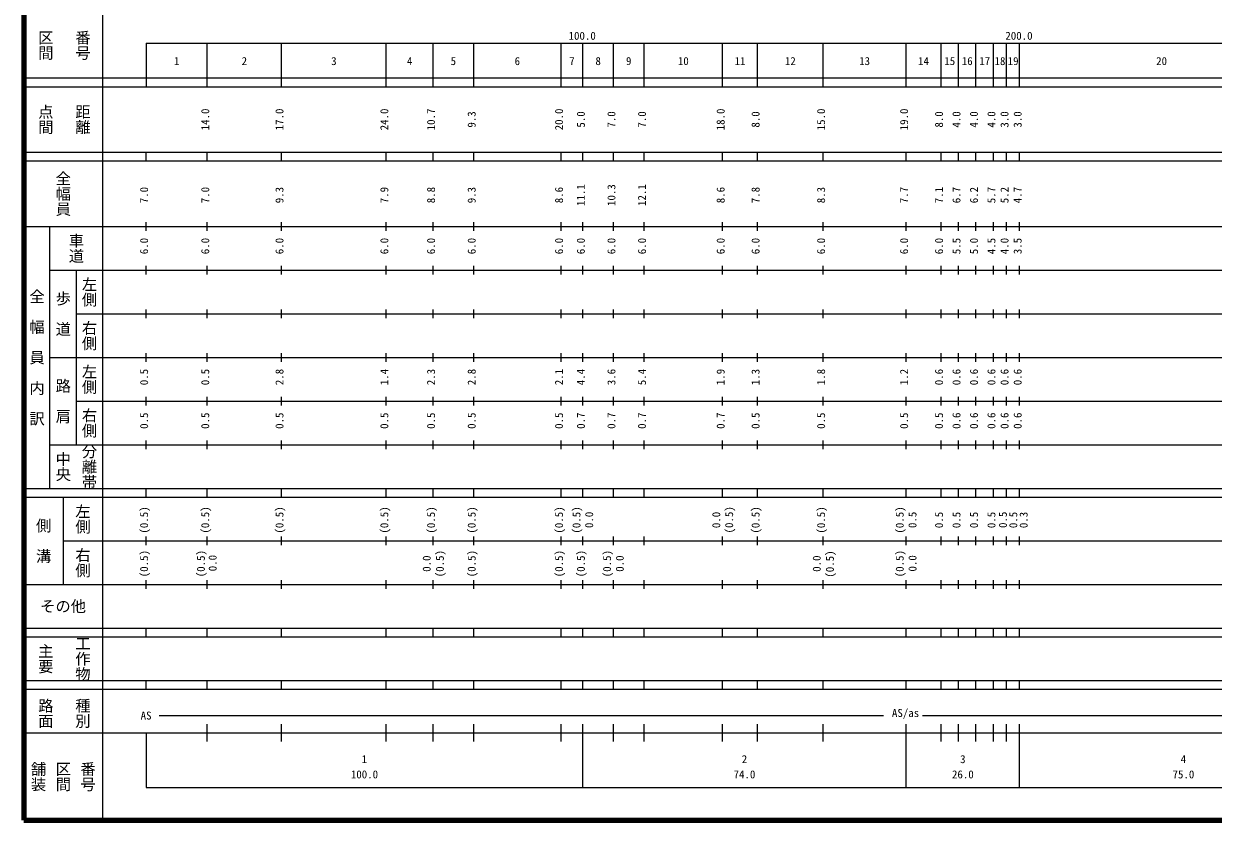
# Model space of a CAD drawing. Units: millimetres on the paper, enlarged 1000 times. Extents: x 40000 to 680000, y 20000 to 380000.
# Drawn here: x 40000 to 312318, y 20000 to 202409 of the extents above; entities that cross this region are included whole.
import ezdxf
from ezdxf.enums import TextEntityAlignment as Align

# ---------------------------------------------------------------- set-up
doc = ezdxf.new("R2010")
doc.units = ezdxf.units.MM
doc.header["$LTSCALE"] = 1000
for name, color, linetype, lineweight in [('M-TTL', 2, 'Continuous', 140), ('M-TTL-BAND', 7, 'Continuous', 25), ('M-TTL-TXT', 7, 'Continuous', 13)]:
    doc.layers.add(name, color=color, linetype=linetype, lineweight=lineweight)
doc.styles.add('@ＭＳ ゴシック', font='')
doc.styles.add('ＭＳ ゴシック', font='')
doc.styles.get('@ＭＳ ゴシック').set_extended_font_data('@MS Gothic')
doc.styles.get('ＭＳ ゴシック').set_extended_font_data('MS Gothic')

msp = doc.modelspace()

# ---------------------------------------------------------------- linework, layer by layer
at = {"layer": 'M-TTL'}
for p, q in [((40000, 380000), (40000, 20000)), ((40000, 20000), (680000, 20000))]:
    msp.add_line(p, q, dxfattribs=at)
at = {"layer": 'M-TTL-BAND'}
for p, q in [((58000, 370000), (58000, 20000)), ((68000, 198000), (579000, 198000)), ((68000, 198000), (68000, 188000)), ((82000, 188000), (82000, 198000)), ((99000, 188000), (99000, 198000)), ((123000, 188000), (123000, 198000)), ((133700, 188000), (133700, 198000)), ((143000, 188000), (143000, 198000)), ((163000, 188000), (163000, 198000)), ((168000, 188000), (168000, 198000)), ((175000, 188000), (175000, 198000)), ((182000, 188000), (182000, 198000)), ((200000, 188000), (200000, 198000)), ((208000, 188000), (208000, 198000)), ((223000, 188000), (223000, 198000)), ((242000, 188000), (242000, 198000)), ((250000, 188000), (250000, 198000)), ((254000, 188000), (254000, 198000)), ((258000, 188000), (258000, 198000)), ((262000, 188000), (262000, 198000)), ((265000, 188000), (265000, 198000)), ((268000, 188000), (268000, 198000)), ((40000, 190000), (579000, 190000)), ((40000, 188000), (579000, 188000)), ((40000, 173000), (579000, 173000)), ((68000, 171000), (68000, 173000)), ((82000, 171000), (82000, 173000)), ((99000, 171000), (99000, 173000)), ((123000, 171000), (123000, 173000)), ((133700, 171000), (133700, 173000)), ((143000, 171000), (143000, 173000)), ((163000, 171000), (163000, 173000)), ((168000, 171000), (168000, 173000)), ((175000, 171000), (175000, 173000)), ((182000, 171000), (182000, 173000)), ((200000, 171000), (200000, 173000)), ((208000, 171000), (208000, 173000)), ((223000, 171000), (223000, 173000)), ((242000, 171000), (242000, 173000)), ((250000, 171000), (250000, 173000)), ((254000, 171000), (254000, 173000)), ((258000, 171000), (258000, 173000)), ((262000, 171000), (262000, 173000)), ((265000, 171000), (265000, 173000)), ((268000, 171000), (268000, 173000)), ((40000, 171000), (579000, 171000)), ((40000, 156000), (579000, 156000)), ((46000, 96000), (46000, 156000)), ((68000, 155000), (68000, 157000)), ((82000, 155000), (82000, 157000)), ((99000, 155000), (99000, 157000)), ((123000, 155000), (123000, 157000)), ((133700, 155000), (133700, 157000)), ((143000, 155000), (143000, 157000)), ((163000, 155000), (163000, 157000)), ((168000, 155000), (168000, 157000)), ((175000, 155000), (175000, 157000)), ((182000, 155000), (182000, 157000)), ((200000, 155000), (200000, 157000)), ((208000, 155000), (208000, 157000)), ((223000, 155000), (223000, 157000)), ((242000, 155000), (242000, 157000)), ((250000, 155000), (250000, 157000)), ((254000, 155000), (254000, 157000)), ((258000, 155000), (258000, 157000)), ((262000, 155000), (262000, 157000)), ((265000, 155000), (265000, 157000)), ((268000, 155000), (268000, 157000)), ((46000, 146000), (579000, 146000)), ((52000, 146000), (52000, 106000)), ((68000, 145000), (68000, 147000)), ((82000, 145000), (82000, 147000)), ((99000, 145000), (99000, 147000)), ((123000, 145000), (123000, 147000)), ((133700, 145000), (133700, 147000)), ((143000, 145000), (143000, 147000)), ((163000, 145000), (163000, 147000)), ((168000, 145000), (168000, 147000)), ((175000, 145000), (175000, 147000)), ((182000, 145000), (182000, 147000)), ((200000, 145000), (200000, 147000)), ((208000, 145000), (208000, 147000)), ((223000, 145000), (223000, 147000)), ((242000, 145000), (242000, 147000)), ((250000, 145000), (250000, 147000)), ((254000, 145000), (254000, 147000)), ((258000, 145000), (258000, 147000)), ((262000, 145000), (262000, 147000)), ((265000, 145000), (265000, 147000)), ((268000, 145000), (268000, 147000)), ((68000, 135000), (68000, 137000)), ((82000, 135000), (82000, 137000)), ((99000, 135000), (99000, 137000)), ((123000, 135000), (123000, 137000)), ((133700, 135000), (133700, 137000)), ((143000, 135000), (143000, 137000)), ((163000, 135000), (163000, 137000)), ((168000, 135000), (168000, 137000)), ((175000, 135000), (175000, 137000)), ((182000, 135000), (182000, 137000)), ((200000, 135000), (200000, 137000)), ((208000, 135000), (208000, 137000)), ((223000, 135000), (223000, 137000)), ((242000, 135000), (242000, 137000)), ((250000, 135000), (250000, 137000)), ((254000, 135000), (254000, 137000)), ((258000, 135000), (258000, 137000)), ((262000, 135000), (262000, 137000)), ((265000, 135000), (265000, 137000)), ((268000, 135000), (268000, 137000)), ((52000, 136000), (579000, 136000)), ((46000, 126000), (579000, 126000)), ((68000, 125000), (68000, 127000)), ((82000, 125000), (82000, 127000)), ((99000, 125000), (99000, 127000)), ((123000, 125000), (123000, 127000)), ((133700, 125000), (133700, 127000)), ((143000, 125000), (143000, 127000)), ((163000, 125000), (163000, 127000)), ((168000, 125000), (168000, 127000)), ((175000, 125000), (175000, 127000)), ((182000, 125000), (182000, 127000)), ((200000, 125000), (200000, 127000)), ((208000, 125000), (208000, 127000)), ((223000, 125000), (223000, 127000)), ((242000, 125000), (242000, 127000)), ((250000, 125000), (250000, 127000)), ((254000, 125000), (254000, 127000)), ((258000, 125000), (258000, 127000)), ((262000, 125000), (262000, 127000)), ((265000, 125000), (265000, 127000)), ((268000, 125000), (268000, 127000)), ((52000, 116000), (579000, 116000)), ((68000, 115000), (68000, 117000)), ((82000, 115000), (82000, 117000)), ((99000, 115000), (99000, 117000)), ((123000, 115000), (123000, 117000)), ((133700, 115000), (133700, 117000)), ((143000, 115000), (143000, 117000)), ((163000, 115000), (163000, 117000)), ((168000, 115000), (168000, 117000)), ((175000, 115000), (175000, 117000)), ((182000, 115000), (182000, 117000)), ((200000, 115000), (200000, 117000)), ((208000, 115000), (208000, 117000)), ((223000, 115000), (223000, 117000)), ((242000, 115000), (242000, 117000)), ((250000, 115000), (250000, 117000)), ((254000, 115000), (254000, 117000)), ((258000, 115000), (258000, 117000)), ((262000, 115000), (262000, 117000)), ((265000, 115000), (265000, 117000)), ((268000, 115000), (268000, 117000)), ((68000, 105000), (68000, 107000)), ((82000, 105000), (82000, 107000)), ((99000, 105000), (99000, 107000)), ((123000, 105000), (123000, 107000)), ((133700, 105000), (133700, 107000)), ((143000, 105000), (143000, 107000)), ((163000, 105000), (163000, 107000)), ((168000, 105000), (168000, 107000)), ((175000, 105000), (175000, 107000)), ((182000, 105000), (182000, 107000)), ((200000, 105000), (200000, 107000)), ((208000, 105000), (208000, 107000)), ((223000, 105000), (223000, 107000)), ((242000, 105000), (242000, 107000)), ((250000, 105000), (250000, 107000)), ((254000, 105000), (254000, 107000)), ((258000, 105000), (258000, 107000)), ((262000, 105000), (262000, 107000)), ((265000, 105000), (265000, 107000)), ((268000, 105000), (268000, 107000)), ((46000, 106000), (579000, 106000)), ((40000, 96000), (579000, 96000)), ((68000, 94000), (68000, 96000)), ((82000, 94000), (82000, 96000)), ((99000, 94000), (99000, 96000)), ((123000, 94000), (123000, 96000)), ((133700, 94000), (133700, 96000)), ((143000, 94000), (143000, 96000)), ((163000, 94000), (163000, 96000)), ((168000, 94000), (168000, 96000)), ((175000, 94000), (175000, 96000)), ((182000, 94000), (182000, 96000)), ((200000, 94000), (200000, 96000)), ((208000, 94000), (208000, 96000)), ((223000, 94000), (223000, 96000)), ((242000, 94000), (242000, 96000)), ((250000, 94000), (250000, 96000)), ((254000, 94000), (254000, 96000)), ((258000, 94000), (258000, 96000)), ((262000, 94000), (262000, 96000)), ((265000, 94000), (265000, 96000)), ((268000, 94000), (268000, 96000)), ((40000, 94000), (579000, 94000)), ((49000, 94000), (49000, 74000)), ((68000, 83000), (68000, 85000)), ((82000, 83000), (82000, 85000)), ((99000, 83000), (99000, 85000)), ((123000, 83000), (123000, 85000)), ((133700, 83000), (133700, 85000)), ((143000, 83000), (143000, 85000)), ((163000, 83000), (163000, 85000)), ((168000, 83000), (168000, 85000)), ((175000, 83000), (175000, 85000)), ((182000, 83000), (182000, 85000)), ((200000, 83000), (200000, 85000)), ((208000, 83000), (208000, 85000)), ((223000, 83000), (223000, 85000)), ((242000, 83000), (242000, 85000)), ((250000, 83000), (250000, 85000)), ((254000, 83000), (254000, 85000)), ((258000, 83000), (258000, 85000)), ((262000, 83000), (262000, 85000)), ((265000, 83000), (265000, 85000)), ((268000, 83000), (268000, 85000)), ((49000, 84000), (579000, 84000)), ((40000, 74000), (579000, 74000)), ((68000, 73000), (68000, 75000)), ((82000, 73000), (82000, 75000)), ((99000, 73000), (99000, 75000)), ((123000, 73000), (123000, 75000)), ((133700, 73000), (133700, 75000)), ((143000, 73000), (143000, 75000)), ((163000, 73000), (163000, 75000)), ((168000, 73000), (168000, 75000)), ((175000, 73000), (175000, 75000)), ((182000, 73000), (182000, 75000)), ((200000, 73000), (200000, 75000)), ((208000, 73000), (208000, 75000)), ((223000, 73000), (223000, 75000)), ((242000, 73000), (242000, 75000)), ((250000, 73000), (250000, 75000)), ((254000, 73000), (254000, 75000)), ((258000, 73000), (258000, 75000)), ((262000, 73000), (262000, 75000)), ((265000, 73000), (265000, 75000)), ((268000, 73000), (268000, 75000)), ((40000, 64000), (579000, 64000)), ((68000, 62000), (68000, 64000)), ((82000, 62000), (82000, 64000)), ((99000, 62000), (99000, 64000)), ((123000, 62000), (123000, 64000)), ((133700, 62000), (133700, 64000)), ((143000, 62000), (143000, 64000)), ((163000, 62000), (163000, 64000)), ((168000, 62000), (168000, 64000)), ((175000, 62000), (175000, 64000)), ((182000, 62000), (182000, 64000)), ((200000, 62000), (200000, 64000)), ((208000, 62000), (208000, 64000)), ((223000, 62000), (223000, 64000)), ((242000, 62000), (242000, 64000)), ((250000, 62000), (250000, 64000)), ((254000, 62000), (254000, 64000)), ((258000, 62000), (258000, 64000)), ((262000, 62000), (262000, 64000)), ((265000, 62000), (265000, 64000)), ((268000, 62000), (268000, 64000)), ((40000, 62000), (579000, 62000)), ((40000, 52000), (579000, 52000)), ((68000, 50000), (68000, 52000)), ((82000, 50000), (82000, 52000)), ((99000, 50000), (99000, 52000)), ((123000, 50000), (123000, 52000)), ((133700, 50000), (133700, 52000)), ((143000, 50000), (143000, 52000)), ((163000, 50000), (163000, 52000)), ((168000, 50000), (168000, 52000)), ((175000, 50000), (175000, 52000)), ((182000, 50000), (182000, 52000)), ((200000, 50000), (200000, 52000)), ((208000, 50000), (208000, 52000)), ((223000, 50000), (223000, 52000)), ((242000, 50000), (242000, 52000)), ((250000, 50000), (250000, 52000)), ((254000, 50000), (254000, 52000)), ((258000, 50000), (258000, 52000)), ((262000, 50000), (262000, 52000)), ((265000, 50000), (265000, 52000)), ((268000, 50000), (268000, 52000)), ((40000, 50000), (579000, 50000)), ((71000, 44000), (236850, 44000)), ((257500, 44000), (325500, 44000)), ((82000, 38000), (82000, 42000)), ((99000, 38000), (99000, 42000)), ((123000, 38000), (123000, 42000)), ((133700, 38000), (133700, 42000)), ((143000, 38000), (143000, 42000)), ((163000, 38000), (163000, 42000)), ((168000, 27500), (168000, 42000)), ((175000, 38000), (175000, 42000)), ((182000, 38000), (182000, 42000)), ((200000, 38000), (200000, 42000)), ((208000, 38000), (208000, 42000)), ((223000, 38000), (223000, 42000)), ((242000, 27500), (242000, 42000)), ((250000, 38000), (250000, 42000)), ((254000, 38000), (254000, 42000)), ((258000, 38000), (258000, 42000)), ((262000, 38000), (262000, 42000)), ((265000, 38000), (265000, 42000)), ((268000, 27500), (268000, 42000)), ((40000, 40000), (579000, 40000)), ((68000, 40000), (68000, 27500)), ((68000, 27500), (579000, 27500))]:
    msp.add_line(p, q, dxfattribs=at)
at = {"layer": 'M-TTL-TXT'}
msp.add_line((245795, 44000), (257500, 44000), dxfattribs=at)

# ---------------------------------------------------------------- texts
at = {"layer": 'M-TTL-BAND', "style": '@ＭＳ ゴシック'}
for s, p in [('区間', (45000, 197500)), ('番号', (53500, 197500)), ('点間', (45000, 180500)), ('距離', (53500, 180500)), ('全幅員', (49000, 163500)), ('車道', (52000, 151000)), ('左側', (55000, 141000)), ('全\u3000幅\u3000員\u3000内\u3000訳', (43000, 126000)), ('歩\u3000道', (49000, 136000)), ('右側', (55000, 131000)), ('左側', (55000, 121000)), ('路\u3000肩', (49000, 116000)), ('右側', (55000, 111000)), ('中央', (49000, 101000)), ('分離帯', (55000, 101000)), ('左側', (53500, 89000)), ('側\u3000溝', (44500, 84000)), ('右側', (53500, 79000)), ('主要', (45000, 57000)), ('工作物', (53500, 57000)), ('路面', (45000, 44500)), ('種別', (53500, 44500)), ('舗装', (43333, 30000)), ('区間', (49000, 30000)), ('番号', (54667, 30000))]:
    msp.add_text(s, height=2566, rotation=270, dxfattribs=at).set_placement(p, align=Align.MIDDLE_CENTER)
at = {"layer": 'M-TTL-BAND', "style": 'ＭＳ ゴシック'}
for s, p in [('100.0', (167844, 198195)), ('200.0', (267844, 198195)), ('1', (75000, 192405)), ('2', (90500, 192405)), ('3', (111000, 192405)), ('4', (128350, 192405)), ('5', (138350, 192405)), ('6', (153000, 192405)), ('7', (165500, 192405)), ('8', (171500, 192405)), ('9', (178500, 192405)), ('10', (191000, 192405)), ('11', (204000, 192405)), ('12', (215500, 192405)), ('13', (232500, 192405)), ('14', (246000, 192405)), ('15', (252000, 192405)), ('16', (256000, 192405)), ('17', (260000, 192405)), ('18', (263500, 192405)), ('19', (266500, 192405)), ('20', (300500, 192405)), ('AS', (68000, 42500)), ('AS/as', (241878, 43099)), ('1', (118000, 32523)), ('2', (205000, 32523)), ('3', (255000, 32523)), ('4', (305500, 32523)), ('100.0', (118000, 29033)), ('74.0', (205000, 29033)), ('26.0', (255000, 29033)), ('75.0', (305500, 29033))]:
    msp.add_text(s, height=1833, dxfattribs=at).set_placement(p, align=Align.BOTTOM_CENTER)
for s, p in [('14.0', (83000, 180500)), ('17.0', (100000, 180500)), ('24.0', (124000, 180500)), ('10.7', (134700, 180500)), ('20.0', (164000, 180500)), ('18.0', (201000, 180500)), ('15.0', (224000, 180500)), ('19.0', (243000, 180500)), ('9.3', (144000, 180500)), ('5.0', (169000, 180500)), ('7.0', (176000, 180500)), ('7.0', (183000, 180500)), ('8.0', (209000, 180500)), ('8.0', (251000, 180500)), ('4.0', (255000, 180500)), ('4.0', (259000, 180500)), ('4.0', (263000, 180500)), ('3.0', (266000, 180500)), ('3.0', (269000, 180500)), ('7.0', (69000, 163174)), ('7.0', (83000, 163174)), ('9.3', (100000, 163174)), ('7.9', (124000, 163174)), ('8.8', (134700, 163174)), ('9.3', (144000, 163174)), ('8.6', (164000, 163174)), ('11.1', (169000, 163174)), ('10.3', (176000, 163174)), ('12.1', (183000, 163174)), ('8.6', (201000, 163174)), ('7.8', (209000, 163174)), ('8.3', (224000, 163174)), ('7.7', (243000, 163174)), ('7.1', (251000, 163174)), ('6.7', (255000, 163174)), ('6.2', (259000, 163174)), ('5.7', (263000, 163174)), ('5.2', (266000, 163174)), ('4.7', (269000, 163174)), ('6.0', (69000, 151500)), ('6.0', (83000, 151500)), ('6.0', (100000, 151500)), ('6.0', (124000, 151500)), ('6.0', (134700, 151500)), ('6.0', (144000, 151500)), ('6.0', (164000, 151500)), ('6.0', (169000, 151500)), ('6.0', (176000, 151500)), ('6.0', (183000, 151500)), ('6.0', (201000, 151500)), ('6.0', (209000, 151500)), ('6.0', (224000, 151500)), ('6.0', (243000, 151500)), ('6.0', (251000, 151500)), ('5.5', (255000, 151500)), ('5.0', (259000, 151500)), ('4.5', (263000, 151500)), ('4.0', (266000, 151500)), ('3.5', (269000, 151500)), ('0.5', (69000, 121500)), ('0.5', (83000, 121500)), ('2.8', (100000, 121500)), ('1.4', (124000, 121500)), ('2.3', (134700, 121500)), ('2.8', (144000, 121500)), ('2.1', (164000, 121500)), ('4.4', (169000, 121500)), ('3.6', (176000, 121500)), ('5.4', (183000, 121500)), ('1.9', (201000, 121500)), ('1.3', (209000, 121500)), ('1.8', (224000, 121500)), ('1.2', (243000, 121500)), ('0.6', (251000, 121500)), ('0.6', (255000, 121500)), ('0.6', (259000, 121500)), ('0.6', (263000, 121500)), ('0.6', (266000, 121500)), ('0.6', (269000, 121500)), ('0.5', (69000, 111500)), ('0.5', (83000, 111500)), ('0.5', (100000, 111500)), ('0.5', (124000, 111500)), ('0.5', (134700, 111500)), ('0.5', (144000, 111500)), ('0.5', (164000, 111500)), ('0.7', (169000, 111500)), ('0.7', (176000, 111500)), ('0.7', (183000, 111500)), ('0.7', (201000, 111500)), ('0.5', (209000, 111500)), ('0.5', (224000, 111500)), ('0.5', (243000, 111500)), ('0.5', (251000, 111500)), ('0.6', (255000, 111500)), ('0.6', (259000, 111500)), ('0.6', (263000, 111500)), ('0.6', (266000, 111500)), ('0.6', (269000, 111500)), ('(0.5)', (69000, 88764)), ('(0.5)', (83000, 88764)), ('(0.5)', (100000, 88764)), ('(0.5)', (124000, 88764)), ('(0.5)', (134700, 88764)), ('(0.5)', (144000, 88764)), ('(0.5)', (164000, 88764)), ('(0.5)', (168000, 88764)), ('0.0', (170903, 88786)), ('0.0', (200000, 88764)), ('(0.5)', (202951, 88800)), ('(0.5)', (209000, 88764)), ('(0.5)', (224000, 88764)), ('(0.5)', (242000, 88764)), ('0.5', (244930, 88788)), ('0.5', (251000, 88764)), ('0.5', (255000, 88764)), ('0.5', (259000, 88764)), ('0.5', (263000, 88764)), ('0.5', (265631, 88803)), ('0.5', (268000, 88764)), ('0.3', (270370, 88764)), ('(0.5)', (69000, 78764)), ('(0.5)', (82000, 78764)), ('0.0', (84692, 78888)), ('0.0', (133700, 78764)), ('(0.5)', (136715, 78763)), ('(0.5)', (144000, 78764)), ('(0.5)', (164000, 78764)), ('(0.5)', (169000, 78764)), ('(0.5)', (175000, 78764)), ('0.0', (177909, 78771)), ('0.0', (223000, 78764)), ('(0.5)', (226012, 78672)), ('(0.5)', (242000, 78764)), ('0.0', (244930, 78824))]:
    msp.add_text(s, height=1833, rotation=90, dxfattribs=at).set_placement(p, align=Align.BOTTOM_CENTER)
msp.add_text('その他', height=2566, dxfattribs=at).set_placement((49000, 69000), align=Align.MIDDLE_CENTER)

doc.saveas('drawing.dxf')
